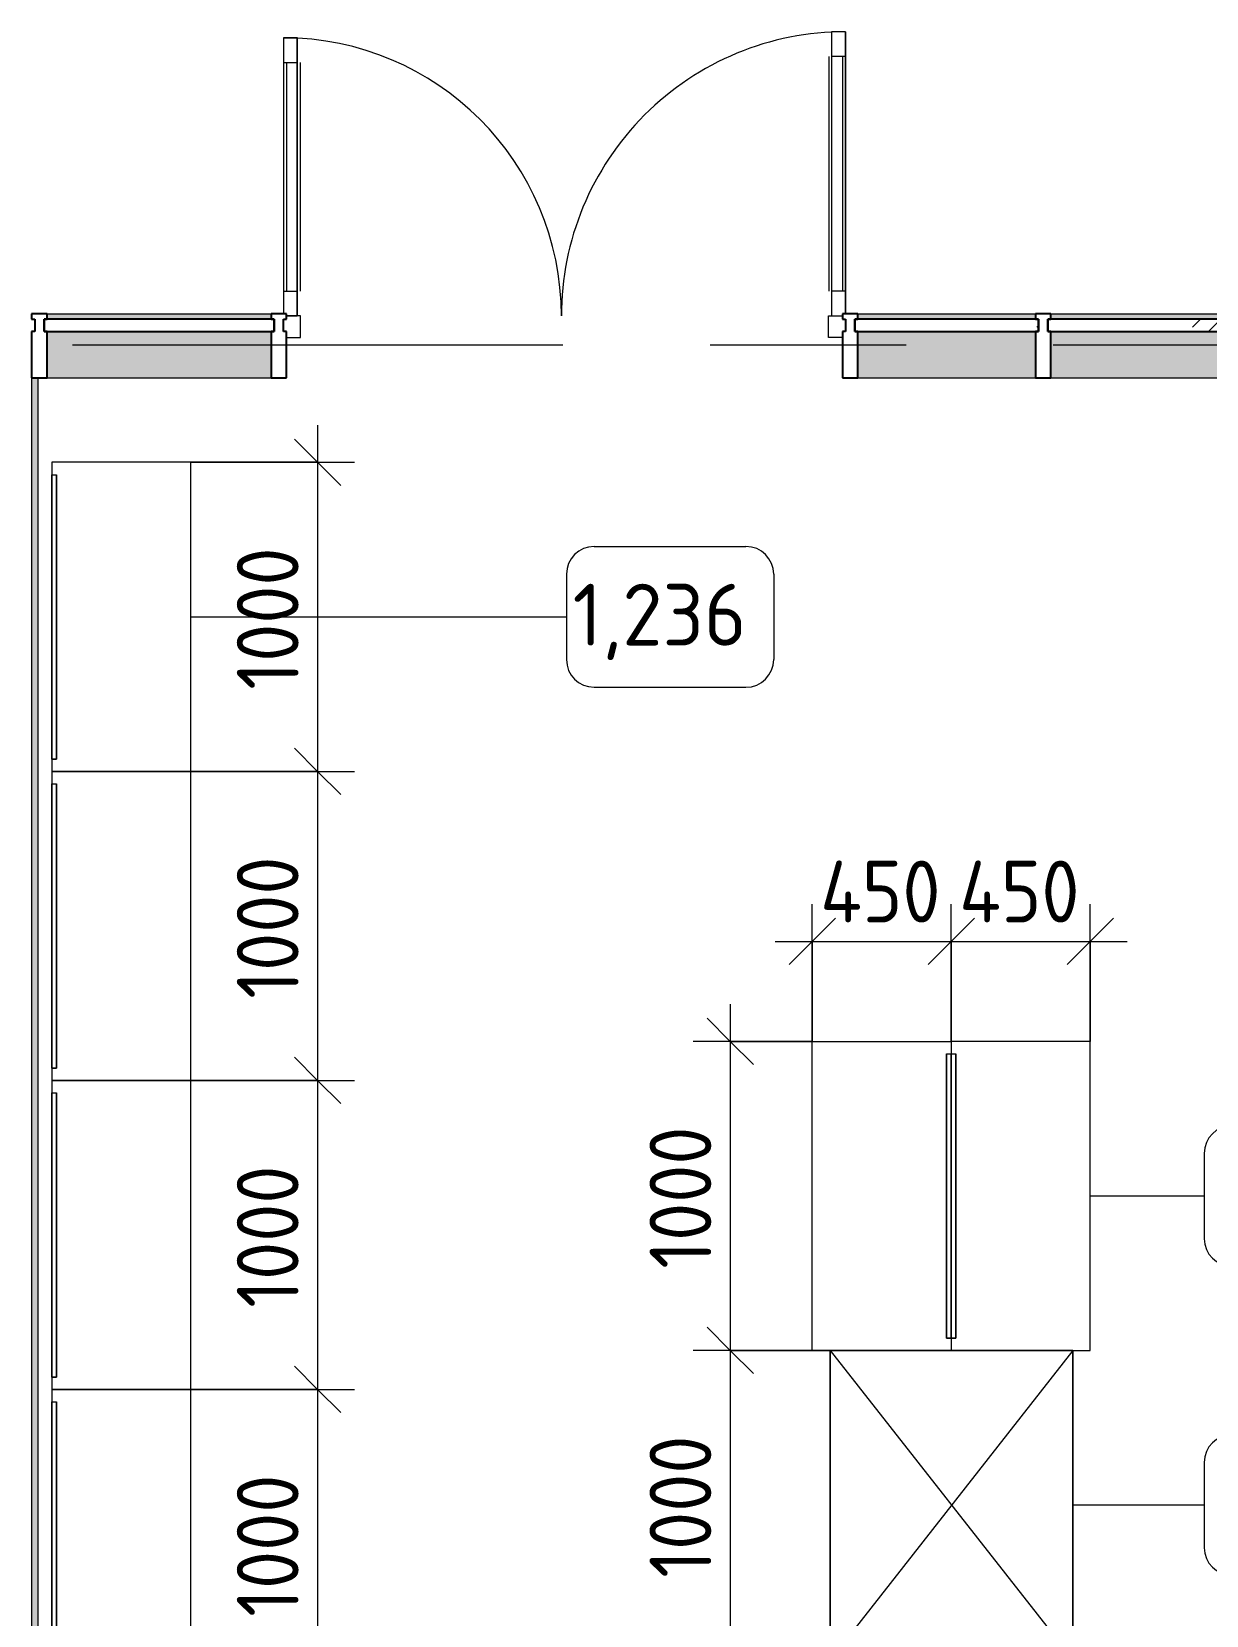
# Model space of a CAD drawing. Header units: millimetres. Extents: x -3724 to 231642, y -8553 to 29017.
# Drawn here: x 3730 to 7533, y 3689 to 8813 of the extents above; entities that cross this region are included whole.
import ezdxf

# ---------------------------------------------------------------- set-up
doc = ezdxf.new("R2010")
doc.units = ezdxf.units.MM
doc.linetypes.add('Осевая', pattern=[3175, 635, -476.25, 1587.5, -476.25])
for name, color, linetype, lineweight in [('A-ANNO-DIMS', 7, 'Continuous', 9), ('A-ANNO-DIMS-100', 7, 'Continuous', 9), ('A-DETL-GENF', 7, 'Continuous', 9), ('A-GLAZ-CURT', 7, 'Continuous', 9), ('A-GLAZ-CURT-1', 7, 'Continuous', 25), ('A-GLAZ-CWMG', 7, 'Continuous', 9), ('A-GLAZ-CWMG-1', 7, 'Continuous', 25), ('I-FURN-IDEN', 7, 'Continuous', 9), ('I-WALL', 7, 'Continuous', 9), ('Оси-2', 7, 'Осевая', 9)]:
    doc.layers.add(name, color=color, linetype=linetype, lineweight=lineweight)
for name, color, linetype, lineweight, true_color in [('A-DOOR-1', 7, 'Continuous', 9, 0xc0c0c0), ('A-WALL-1', 9, 'Continuous', 9, 0x808080), ('A-WALL-FNSH-1', 9, 'Continuous', 9, 0x808080), ('I-FURN-1', 9, 'Continuous', 9, 0x808080)]:
    doc.layers.add(name, color=color, linetype=linetype, lineweight=lineweight, true_color=true_color)
doc.styles.add('GOST Common', font='GOST_Common.ttf', dxfattribs={"height": 200})
doc.styles.add('ISOCPEUR_1', font='isocpeur.ttf', dxfattribs={"width": 0.9, "height": 200})
doc.dimstyles.new('ISO-2_0_0_9К_Средний_округл2', dxfattribs={"dimscale": 304.8, "dimtxt": 199.196235, "dimasz": 0.492126, "dimexe": 0.393701, "dimexo": 0, "dimgap": 0, "dimtad": 1, "dimdec": 0, "dimrnd": 10, "dimzin": 0, "dimdsep": 46, "dimtxsty": 'ISOCPEUR_1', "dimblk1": 'OBLIQUE', "dimblk2": 'OBLIQUE', "dimsah": 1, "dimcen": 0.09, "dimdle": 0.393701, "dimazin": 0, "dimtfac": 1, "dimtdec": 4, "dimtix": 1, "dimtmove": 0, "dimatfit": 3, "dimfxl": 1, "dimtvp": 1, "dimtolj": 1, "dimtzin": 0, "dimarcsym": 2})

# ---------------------------------------------------------------- blocks, each defined once
blk = doc.blocks.new('Системная панель - Стекло - 40мм-31924845-План расстановки мебели и оборудования 1 этажа в осях 1-12')
at = {"layer": 'A-GLAZ-CURT'}
h = blk.add_hatch(dxfattribs=at)
h.set_pattern_fill('FP_100', color=256, style=0, pattern_type=2)
h.set_pattern_definition([(225, (7420, 7783), (282.843, -282.843), [200, -600]), (225, (7620, 7883), (282.843, -282.843), [600, -200]), (225, (7220, 7983), (282.843, -282.843), [200, -600])])
h.paths.add_polyline_path([(-290, 40), (-300, 40), (-300, 0), (300, 0), (300, 40), (-56.2, 40)])
at = {"layer": 'A-GLAZ-CURT-1'}
for p, q in [((300, 40), (-300, 40)), ((-300, 40), (-300, 0)), ((-300, 0), (300, 0)), ((300, 0), (300, 40))]:
    blk.add_line(p, q, dxfattribs=at)
blk = doc.blocks.new('Прямоугольный импост - Импост структурный с накладкой - 190мм-31923628-План расстановки мебели и оборудования 1 этажа в осях 1-12')
at = {"layer": 'A-GLAZ-CWMG'}
for points in [[(7030, 7883), (7610, 7883), (7610, 7900), (7030, 7900)], [(7610, 7693), (7610, 7843), (7030, 7843), (7030, 7693), (7376.2, 7693)]]:
    blk.add_hatch(color=256, dxfattribs=at).paths.add_polyline_path(points)
for p, q in [((7030, 7900), (7610, 7900)), ((7030, 7693), (7610, 7693))]:
    blk.add_line(p, q, dxfattribs=at)
blk = doc.blocks.new('Прямоугольный импост - Импост структурный с накладкой - 190мм-31924846-План расстановки мебели и оборудования 1 этажа в осях 1-12')
at = {"layer": 'A-GLAZ-CWMG-1'}
for p, q in [((-50, 0), (-50, 17)), ((-50, 17), (0, 17)), ((-40, 0), (-50, 0)), ((-40, -40), (-40, 0)), ((0, 0), (-10, 0)), ((-10, 0), (-10, -40)), ((0, 17), (0, 0)), ((-50, -190), (-50, -40)), ((-50, -40), (-40, -40)), ((-10, -40), (0, -40)), ((0, -40), (0, -190)), ((0, -190), (-50, -190))]:
    blk.add_line(p, q, dxfattribs=at)
blk = doc.blocks.new('Прямоугольный импост - Импост структурный с накладкой - 190мм-31924841-План расстановки мебели и оборудования 1 этажа в осях 1-12')
at = {"layer": 'A-GLAZ-CWMG-1'}
for p, q in [((-25, 0), (-25, 17)), ((-25, 17), (25, 17)), ((-15, 0), (-25, 0)), ((-15, -40), (-15, 0)), ((25, 0), (15, 0)), ((15, 0), (15, -40)), ((25, 17), (25, 0)), ((-25, -190), (-25, -40)), ((-25, -40), (-15, -40)), ((15, -40), (25, -40)), ((25, -40), (25, -190)), ((25, -190), (-25, -190))]:
    blk.add_line(p, q, dxfattribs=at)
blk = doc.blocks.new('Системная панель - Стекло - 40мм-31924851-План расстановки мебели и оборудования 1 этажа в осях 1-12')
at = {"layer": 'A-GLAZ-CURT'}
h = blk.add_hatch(dxfattribs=at)
h.set_pattern_fill('FP_101', color=256, style=0, pattern_type=2)
h.set_pattern_definition([(225, (6792.5, 7783), (282.843, -282.843), [200, -600]), (225, (6992.5, 7883), (282.843, -282.843), [600, -200]), (225, (6592.5, 7983), (282.843, -282.843), [200, -600])])
h.paths.add_polyline_path([(-287.5, 40), (-297.5, 40), (-297.5, 0), (297.5, 0), (297.5, 40), (287.5, 40)])
at = {"layer": 'A-GLAZ-CURT-1'}
for p, q in [((297.5, 40), (-297.5, 40)), ((-297.5, 40), (-297.5, 0)), ((-297.5, 0), (297.5, 0)), ((297.5, 0), (297.5, 40))]:
    blk.add_line(p, q, dxfattribs=at)
blk = doc.blocks.new('Дверь_Витражная_остекление_ - ДВН_CОШ в витраже В-6-31924853-План расстановки мебели и оборудования 1 этажа в осях 1-12')
at = {"layer": 'A-DETL-GENF'}
for p, q in [((-900, 60), (-855, 60)), ((-855, 60), (-855, -10)), ((900, 60), (855, 60)), ((855, 60), (855, -10)), ((-910, -930), (-910, -17)), ((-910, -17), (-910, -930)), ((-865, -10), (-900, -10)), ((-865, -10), (-900, -10)), ((-855, -10), (-900, -10)), ((-865, -930), (-865, -10)), ((-865, -930), (-865, -10)), ((855, -10), (900, -10)), ((865, -10), (900, -10)), ((865, -910), (865, -10)), ((865, -10), (865, -910)), ((900, -10), (865, -10)), ((910, -910), (910, -17)), ((910, -910), (910, -17)), ((-910, -90), (-865, -90)), ((-900, -850), (-900, -90)), ((-856, -850), (-856, -90)), ((856, -830), (856, -90)), ((910, -90), (865, -90)), ((900, -830), (900, -90)), ((-910, -850), (-865, -850)), ((910, -830), (865, -830)), ((910, -910), (865, -910)), ((865, -910), (910, -910)), ((-910, -930), (-865, -930)), ((-910, -930), (-865, -930))]:
    blk.add_line(p, q, dxfattribs=at)
at = {"layer": 'A-DOOR-1'}
for p, q in [((-910, -930), (-910, -17)), ((910, -910), (910, -17))]:
    blk.add_line(p, q, dxfattribs=at)
for centre, radius, start, end in [((-910, -10), 920, 270, 0), ((910, -10), 900, 180, 270)]:
    blk.add_arc(centre, radius, start, end, dxfattribs=at)
blk = doc.blocks.new('Системная панель - Стекло - 40мм-31924990-План расстановки мебели и оборудования 1 этажа в осях 1-12')
at = {"layer": 'A-GLAZ-CURT-1'}
for p, q in [((372.5, 40), (-372.5, 40)), ((-372.5, 40), (-372.5, 0)), ((-372.5, 0), (372.5, 0)), ((372.5, 0), (372.5, 40))]:
    blk.add_line(p, q, dxfattribs=at)
blk = doc.blocks.new('Прямоугольный импост - Импост структурный с накладкой - 190мм-23800918-План расстановки мебели и оборудования 1 этажа в осях 1-12')
at = {"layer": 'A-GLAZ-CWMG'}
for points in [[(4505, 7883), (4505, 7900), (3780, 7900), (3780, 7883), (4245.4, 7883)], [(4505, 7693), (4505, 7843), (3780, 7843), (3780, 7693), (4245.4, 7693)]]:
    blk.add_hatch(color=256, dxfattribs=at).paths.add_polyline_path(points)
for p, q in [((3780, 7900), (4505, 7900)), ((3780, 7693), (4505, 7693))]:
    blk.add_line(p, q, dxfattribs=at)
blk = doc.blocks.new('Прямоугольный импост - Импост структурный с накладкой - 190мм-31923825-План расстановки мебели и оборудования 1 этажа в осях 1-12')
at = {"layer": 'A-GLAZ-CWMG'}
for points in [[(6980, 7883), (6980, 7900), (6405, 7900), (6405, 7883)], [(6980, 7693), (6980, 7843), (6405, 7843), (6405, 7693)]]:
    blk.add_hatch(color=256, dxfattribs=at).paths.add_polyline_path(points)
for p, q in [((6405, 7900), (6980, 7900)), ((6405, 7693), (6980, 7693))]:
    blk.add_line(p, q, dxfattribs=at)
blk = doc.blocks.new('Шкаф параметрический - 1_319-25527390-План расстановки мебели и оборудования 1 этажа в осях 1-12')
at = {"layer": 'I-FURN-1'}
for p, q in [((0, 0), (1000, -785)), ((0, -785), (1000, 0)), ((1000, 0), (0, 0)), ((0, 0), (0, -785)), ((0, -785), (0, 0)), ((0, 0), (1000, 0)), ((1000, -785), (1000, 0)), ((1000, 0), (1000, -785)), ((0, -785), (1000, -785)), ((1000, -785), (0, -785))]:
    blk.add_line(p, q, dxfattribs=at)
blk = doc.blocks.new('стеллаж для обуви 1000х450х2000 - 1850 x 1850 x 390mm-V99-План расстановки мебели и оборудования 1 этажа в осях 1-12')
at = {"layer": 'I-FURN-1'}
for p, q in [((1172.1, 184.9), (172.1, 184.9)), ((172.1, 184.9), (172.1, -265.1)), ((1172.1, 184.9), (172.1, 184.9)), ((172.1, 184.9), (172.1, -265.1)), ((212.1, 184.9), (1132.1, 184.9)), ((1132.1, 184.9), (212.1, 184.9)), ((212.1, 169.9), (212.1, 184.9)), ((212.1, 184.9), (212.1, 169.9)), ((212.1, 169.9), (1132.1, 169.9)), ((1132.1, 169.9), (212.1, 169.9)), ((1132.1, 184.9), (1132.1, 169.9)), ((1132.1, 184.9), (1132.1, 169.9)), ((1172.1, -265.1), (1172.1, 184.9)), ((1172.1, -265.1), (1172.1, 184.9)), ((172.1, -265.1), (1172.1, -265.1)), ((172.1, -265.1), (1172.1, -265.1))]:
    blk.add_line(p, q, dxfattribs=at)
blk = doc.blocks.new('стеллаж для обуви 1000х450х2000 - 1850 x 1850 x 390mm-25471800-План расстановки мебели и оборудования 1 этажа в осях 1-12')
at = {"layer": 'I-FURN-1'}
for p, q in [((172.1, 265.1), (1172.1, 265.1)), ((172.1, -184.9), (172.1, 265.1)), ((172.1, 265.1), (1172.1, 265.1)), ((172.1, -184.9), (172.1, 265.1)), ((1172.1, 265.1), (1172.1, -184.9)), ((1172.1, 265.1), (1172.1, -184.9)), ((1172.1, -184.9), (172.1, -184.9)), ((1172.1, -184.9), (172.1, -184.9)), ((212.1, -169.9), (1132.1, -169.9)), ((1132.1, -169.9), (212.1, -169.9)), ((212.1, -184.9), (212.1, -169.9)), ((212.1, -169.9), (212.1, -184.9)), ((212.1, -184.9), (1132.1, -184.9)), ((1132.1, -184.9), (212.1, -184.9)), ((1132.1, -169.9), (1132.1, -184.9)), ((1132.1, -169.9), (1132.1, -184.9))]:
    blk.add_line(p, q, dxfattribs=at)
blk = doc.blocks.new('Прямоугольный импост - Импост структурный с накладкой - 190мм-31924844-План расстановки мебели и оборудования 1 этажа в осях 1-12')
at = {"layer": 'A-GLAZ-CWMG-1'}
for p, q in [((-25, 0), (-25, 17)), ((-25, 17), (25, 17)), ((-15, 0), (-25, 0)), ((-15, -40), (-15, 0)), ((25, 0), (15, 0)), ((15, 0), (15, -40)), ((25, 17), (25, 0)), ((-25, -190), (-25, -40)), ((-25, -40), (-15, -40)), ((15, -40), (25, -40)), ((25, -40), (25, -190)), ((25, -190), (-25, -190))]:
    blk.add_line(p, q, dxfattribs=at)
blk = doc.blocks.new('DIMBLOCK27-План расстановки мебели и оборудования 1 этажа в осях 1-12')
at = {"layer": 'A-ANNO-DIMS-100'}
for p, q in [((4655.5, 7539.5), (4655.5, 6419.5)), ((4245.4, 7419.5), (4775.5, 7419.5)), ((4655.5, 7419.5), (4245.4, 7419.5)), ((4245.4, 6419.5), (4775.5, 6419.5)), ((4655.5, 6419.5), (4245.4, 6419.5))]:
    blk.add_line(p, q, dxfattribs=at)
at = {"layer": 'A-ANNO-DIMS-100', "lineweight": 20}
for p, q in [((4655.5, 7419.5), (4580.5, 7494.5)), ((4655.5, 7419.5), (4730.5, 7344.5)), ((4655.5, 6419.5), (4580.5, 6494.5)), ((4655.5, 6419.5), (4730.5, 6344.5))]:
    blk.add_line(p, q, dxfattribs=at)
at = {"layer": 'A-ANNO-DIMS-100', "color": 0, "insert": (4394.2, 6683.9), "char_height": 200, "width": 565.411, "attachment_point": 1, "rotation": 90, "line_spacing_factor": 1.149209, "style": 'ISOCPEUR_1'}
blk.add_mtext('1000', dxfattribs=at)
blk = doc.blocks.new('_Oblique')
at = {"color": 0, "linetype": 'ByBlock', "lineweight": -2}
blk.add_line((-0.5, -0.5), (0.5, 0.5), dxfattribs=at)
blk = doc.blocks.new('DIMBLOCK28-План расстановки мебели и оборудования 1 этажа в осях 1-12')
at = {"layer": 'A-ANNO-DIMS-100', "lineweight": 20}
for p, q in [((4655.5, 6419.5), (4580.5, 6494.5)), ((4655.5, 6419.5), (4730.5, 6344.5)), ((4655.5, 5419.5), (4580.5, 5494.5)), ((4655.5, 5419.5), (4730.5, 5344.5))]:
    blk.add_line(p, q, dxfattribs=at)
at = {"layer": 'A-ANNO-DIMS-100'}
for p, q in [((4245.4, 6419.5), (4775.5, 6419.5)), ((4655.5, 6419.5), (4245.4, 6419.5)), ((4655.5, 6419.5), (4655.5, 5419.5)), ((4245.4, 5419.5), (4775.5, 5419.5)), ((4655.5, 5419.5), (4245.4, 5419.5))]:
    blk.add_line(p, q, dxfattribs=at)
at = {"layer": 'A-ANNO-DIMS-100', "color": 0, "insert": (4394.2, 5683.9), "char_height": 200, "width": 565.411, "attachment_point": 1, "rotation": 90, "line_spacing_factor": 1.149209, "style": 'ISOCPEUR_1'}
blk.add_mtext('1000', dxfattribs=at)
blk = doc.blocks.new('DIMBLOCK29-План расстановки мебели и оборудования 1 этажа в осях 1-12')
at = {"layer": 'A-ANNO-DIMS-100', "lineweight": 20}
for p, q in [((4655.5, 5419.5), (4580.5, 5494.5)), ((4655.5, 5419.5), (4730.5, 5344.5)), ((4655.5, 4419.5), (4580.5, 4494.5)), ((4655.5, 4419.5), (4730.5, 4344.5))]:
    blk.add_line(p, q, dxfattribs=at)
at = {"layer": 'A-ANNO-DIMS-100'}
for p, q in [((4245.4, 5419.5), (4775.5, 5419.5)), ((4655.5, 5419.5), (4245.4, 5419.5)), ((4655.5, 5419.5), (4655.5, 4419.5)), ((4245.4, 4419.5), (4775.5, 4419.5)), ((4655.5, 4419.5), (4245.4, 4419.5))]:
    blk.add_line(p, q, dxfattribs=at)
at = {"layer": 'A-ANNO-DIMS-100', "color": 0, "insert": (4394.2, 4683.9), "char_height": 200, "width": 565.411, "attachment_point": 1, "rotation": 90, "line_spacing_factor": 1.149209, "style": 'ISOCPEUR_1'}
blk.add_mtext('1000', dxfattribs=at)
blk = doc.blocks.new('DIMBLOCK30-План расстановки мебели и оборудования 1 этажа в осях 1-12')
at = {"layer": 'A-ANNO-DIMS-100', "lineweight": 20}
for p, q in [((4655.5, 4419.5), (4580.5, 4494.5)), ((4655.5, 4419.5), (4730.5, 4344.5)), ((4655.5, 3419.5), (4580.5, 3494.5)), ((4655.5, 3419.5), (4730.5, 3344.5))]:
    blk.add_line(p, q, dxfattribs=at)
at = {"layer": 'A-ANNO-DIMS-100'}
for p, q in [((4245.4, 4419.5), (4775.5, 4419.5)), ((4655.5, 4419.5), (4245.4, 4419.5)), ((4655.5, 4419.5), (4655.5, 3419.5)), ((4245.4, 3419.5), (4775.5, 3419.5)), ((4655.5, 3419.5), (4245.4, 3419.5))]:
    blk.add_line(p, q, dxfattribs=at)
at = {"layer": 'A-ANNO-DIMS-100', "color": 0, "insert": (4394.2, 3683.9), "char_height": 200, "width": 565.411, "attachment_point": 1, "rotation": 90, "line_spacing_factor": 1.149209, "style": 'ISOCPEUR_1'}
blk.add_mtext('1000', dxfattribs=at)
blk = doc.blocks.new('DIMBLOCK34-План расстановки мебели и оборудования 1 этажа в осях 1-12')
at = {"layer": 'A-ANNO-DIMS-100'}
for p, q in [((5991.8, 5665.7), (5991.8, 4545.7)), ((6257.1, 5545.7), (5871.8, 5545.7)), ((5991.8, 5545.7), (6257.1, 5545.7)), ((6315.8, 4545.7), (5871.8, 4545.7)), ((5991.8, 4545.7), (6315.8, 4545.7))]:
    blk.add_line(p, q, dxfattribs=at)
at = {"layer": 'A-ANNO-DIMS-100', "lineweight": 20}
for p, q in [((5991.8, 5545.7), (5916.8, 5620.7)), ((5991.8, 5545.7), (6066.8, 5470.7)), ((5991.8, 4545.7), (5916.8, 4620.7)), ((5991.8, 4545.7), (6066.8, 4470.7))]:
    blk.add_line(p, q, dxfattribs=at)
at = {"layer": 'A-ANNO-DIMS-100', "color": 0, "insert": (5730.5, 4810.2), "char_height": 200, "width": 565.411, "attachment_point": 1, "rotation": 90, "line_spacing_factor": 1.149209, "style": 'ISOCPEUR_1'}
blk.add_mtext('1000', dxfattribs=at)
blk = doc.blocks.new('DIMBLOCK35-План расстановки мебели и оборудования 1 этажа в осях 1-12')
at = {"layer": 'A-ANNO-DIMS-100', "lineweight": 20}
for p, q in [((5991.8, 4545.7), (5916.8, 4620.7)), ((5991.8, 4545.7), (6066.8, 4470.7)), ((5991.8, 3545.7), (5916.8, 3620.7)), ((5991.8, 3545.7), (6066.8, 3470.7))]:
    blk.add_line(p, q, dxfattribs=at)
at = {"layer": 'A-ANNO-DIMS-100'}
for p, q in [((6315.8, 4545.7), (5871.8, 4545.7)), ((5991.8, 4545.7), (5991.8, 3545.7)), ((5991.8, 4545.7), (6315.8, 4545.7)), ((6315.8, 3545.7), (5871.8, 3545.7)), ((5991.8, 3545.7), (6315.8, 3545.7))]:
    blk.add_line(p, q, dxfattribs=at)
at = {"layer": 'A-ANNO-DIMS-100', "color": 0, "insert": (5730.5, 3810.2), "char_height": 200, "width": 565.411, "attachment_point": 1, "rotation": 90, "line_spacing_factor": 1.149209, "style": 'ISOCPEUR_1'}
blk.add_mtext('1000', dxfattribs=at)
blk = doc.blocks.new('DIMBLOCK57-План расстановки мебели и оборудования 1 этажа в осях 1-12')
at = {"layer": 'A-ANNO-DIMS-100'}
for p, q in [((6257.1, 5545.7), (6257.1, 5989.4)), ((6707.1, 5545.7), (6707.1, 5989.4)), ((6137.1, 5869.4), (6707.1, 5869.4)), ((6257.1, 5869.4), (6257.1, 5545.7)), ((6707.1, 5869.4), (6707.1, 5545.7))]:
    blk.add_line(p, q, dxfattribs=at)
at = {"layer": 'A-ANNO-DIMS-100', "lineweight": 20}
for p, q in [((6257.1, 5869.4), (6332.1, 5944.4)), ((6707.1, 5869.4), (6782.1, 5944.4)), ((6257.1, 5869.4), (6182.1, 5794.4)), ((6707.1, 5869.4), (6632.1, 5794.4))]:
    blk.add_line(p, q, dxfattribs=at)
at = {"layer": 'A-ANNO-DIMS-100', "color": 0, "insert": (6282.9, 6130.7), "char_height": 200, "width": 478.071, "attachment_point": 1, "line_spacing_factor": 1.149209, "style": 'ISOCPEUR_1'}
blk.add_mtext('450', dxfattribs=at)
blk = doc.blocks.new('DIMBLOCK58-План расстановки мебели и оборудования 1 этажа в осях 1-12')
at = {"layer": 'A-ANNO-DIMS-100'}
for p, q in [((6707.1, 5545.7), (6707.1, 5989.4)), ((7157.1, 5545.7), (7157.1, 5989.4)), ((6707.1, 5869.4), (7277.1, 5869.4)), ((6707.1, 5869.4), (6707.1, 5545.7)), ((7157.1, 5869.4), (7157.1, 5545.7))]:
    blk.add_line(p, q, dxfattribs=at)
at = {"layer": 'A-ANNO-DIMS-100', "lineweight": 20}
for p, q in [((6707.1, 5869.4), (6782.1, 5944.4)), ((7157.1, 5869.4), (7232.1, 5944.4)), ((6707.1, 5869.4), (6632.1, 5794.4)), ((7157.1, 5869.4), (7082.1, 5794.4))]:
    blk.add_line(p, q, dxfattribs=at)
at = {"layer": 'A-ANNO-DIMS-100', "color": 0, "insert": (6732.9, 6130.7), "char_height": 200, "width": 478.071, "attachment_point": 1, "line_spacing_factor": 1.149209, "style": 'ISOCPEUR_1'}
blk.add_mtext('450', dxfattribs=at)
blk = doc.blocks.new('Марка_Мебель - В прямоуг_Balcon_Марка-25523697-План расстановки мебели и оборудования 1 этажа в осях 1-12')
at = {"layer": 'I-FURN-IDEN'}
for p, q in [((-2.455, 2.278), (2.455, 2.278)), ((-3.355, 1.378), (-3.355, -1.384)), ((3.355, 1.378), (3.355, -1.378)), ((-2.461, -2.278), (2.455, -2.278))]:
    blk.add_line(p, q, dxfattribs=at)
for centre, radius, start, end in [((-2.455, 1.378), 0.9, 90, 180), ((2.455, 1.378), 0.9, 0, 90), ((-2.461, -1.384), 0.893, 180, 270), ((2.455, -1.378), 0.9, 270, 0)]:
    blk.add_arc(centre, radius, start, end, dxfattribs=at)

msp = doc.modelspace()

# ---------------------------------------------------------------- hatches: boundary and pattern name
at = {"layer": 'I-WALL'}
h = msp.add_hatch(dxfattribs=at)
h.set_pattern_fill('FP_103', color=256, style=0, pattern_type=2)
h.set_pattern_definition([(0, (0, 0), (121.92, 30.48), [10.058, -81.382, 10.058, -81.382, -487.68]), (0, (0, 0), (121.92, 30.48), [-182.88, 10.058, -172.822, 10.058, -81.382, -213.36]), (0, (0, 0), (121.92, 30.48), [-457.2, 10.058, -50.902, 10.058, -142.342]), (120, (45.72, 15.24), (-87.35645, 90.34582), [10.058, -81.382, 10.058, -81.382, -487.68]), (120, (45.72, 15.24), (-87.35645, 90.34582), [-182.88, 10.058, -172.822, 10.058, -81.382, -213.36]), (120, (45.72, 15.24), (-87.35645, 90.34582), [-457.2, 10.058, -50.902, 10.058, -142.342]), (240, (60.96, 76.2), (-34.56355, -120.82582), [10.058, -81.382, 10.058, -81.382, -487.68]), (240, (60.96, 76.2), (-34.56355, -120.82582), [-182.88, 10.058, -172.822, 10.058, -81.382, -213.36]), (240, (60.96, 76.2), (-34.56355, -120.82582), [-457.2, 10.058, -50.902, 10.058, -142.342])])
h.paths.add_polyline_path([(3750, 150), (3750, 7693), (3730, 7693), (3730, 150)])

# ---------------------------------------------------------------- linework, layer by layer
at = {"layer": 'A-WALL-1'}
for p, q in [((3750, 7693), (3730, 7693)), ((3730, 7693), (3730, 150)), ((3750, 7690), (3750, 7693))]:
    msp.add_line(p, q, dxfattribs=at)
at = {"layer": 'A-WALL-FNSH-1'}
for p, q in [((3750, 7690), (3750, 141)), ((3751, 7690), (3750, 7690)), ((3751, 141), (3751, 7690))]:
    msp.add_line(p, q, dxfattribs=at)
at = {"layer": 'I-FURN-IDEN'}
for p, q in [((4245.4, 6919.5), (5461.5, 6919.5)), ((7157.1, 5045.7), (7526.4, 5045.7)), ((7100.8, 4045.7), (7526.4, 4045.7))]:
    msp.add_line(p, q, dxfattribs=at)
at = {"layer": 'Оси-2'}
msp.add_line((-423.7, 7800), (35770, 7800), dxfattribs=at)

# ---------------------------------------------------------------- block references
at = {"layer": 'A-DOOR-1', "rotation": 180}
msp.add_blockref('Дверь_Витражная_остекление_ - ДВН_CОШ в витраже В-6-31924853-План расстановки мебели и оборудования 1 этажа в осях 1-12', (5455, 7883), dxfattribs=at)
at = {"layer": 'A-GLAZ-CURT', "rotation": 180}
for name, p in [('Системная панель - Стекло - 40мм-31924990-План расстановки мебели и оборудования 1 этажа в осях 1-12', (4142.5, 7883)), ('Системная панель - Стекло - 40мм-31924851-План расстановки мебели и оборудования 1 этажа в осях 1-12', (6692.5, 7883)), ('Системная панель - Стекло - 40мм-31924845-План расстановки мебели и оборудования 1 этажа в осях 1-12', (7320, 7883))]:
    msp.add_blockref(name, p, dxfattribs=at)
at = {"layer": 'A-GLAZ-CWMG', "extrusion": (0, 0, -1)}
for name, p in [('Прямоугольный импост - Импост структурный с накладкой - 190мм-31924846-План расстановки мебели и оборудования 1 этажа в осях 1-12', (-3730, 7883)), ('Прямоугольный импост - Импост структурный с накладкой - 190мм-31924841-План расстановки мебели и оборудования 1 этажа в осях 1-12', (-4530, 7883)), ('Прямоугольный импост - Импост структурный с накладкой - 190мм-31924841-План расстановки мебели и оборудования 1 этажа в осях 1-12', (-6380, 7883)), ('Прямоугольный импост - Импост структурный с накладкой - 190мм-31924844-План расстановки мебели и оборудования 1 этажа в осях 1-12', (-7005, 7883))]:
    msp.add_blockref(name, p, dxfattribs=at)
at = {"layer": 'A-GLAZ-CWMG'}
for name in ['Прямоугольный импост - Импост структурный с накладкой - 190мм-23800918-План расстановки мебели и оборудования 1 этажа в осях 1-12', 'Прямоугольный импост - Импост структурный с накладкой - 190мм-31923825-План расстановки мебели и оборудования 1 этажа в осях 1-12', 'Прямоугольный импост - Импост структурный с накладкой - 190мм-31923628-План расстановки мебели и оборудования 1 этажа в осях 1-12']:
    msp.add_blockref(name, (0, 0), dxfattribs=at)
at = {"layer": 'I-FURN-1'}
for name, p, rotation in [('стеллаж для обуви 1000х450х2000 - 1850 x 1850 x 390mm-V99-План расстановки мебели и оборудования 1 этажа в осях 1-12', (3980.3, 6247.4), 90.00000000000038), ('стеллаж для обуви 1000х450х2000 - 1850 x 1850 x 390mm-V99-План расстановки мебели и оборудования 1 этажа в осях 1-12', (3980.3, 5247.4), 90.00000000000038), ('стеллаж для обуви 1000х450х2000 - 1850 x 1850 x 390mm-25471800-План расстановки мебели и оборудования 1 этажа в осях 1-12', (6522.2, 4373.7), 89.99999999999962), ('стеллаж для обуви 1000х450х2000 - 1850 x 1850 x 390mm-V99-План расстановки мебели и оборудования 1 этажа в осях 1-12', (6892, 4373.7), 90.00000000000038), ('стеллаж для обуви 1000х450х2000 - 1850 x 1850 x 390mm-V99-План расстановки мебели и оборудования 1 этажа в осях 1-12', (3980.3, 4247.4), 90.00000000000038), ('Шкаф параметрический - 1_319-25527390-План расстановки мебели и оборудования 1 этажа в осях 1-12', (7100.8, 4545.7), 269.9999999999999), ('стеллаж для обуви 1000х450х2000 - 1850 x 1850 x 390mm-V99-План расстановки мебели и оборудования 1 этажа в осях 1-12', (3980.3, 3247.4), 90.00000000000038)]:
    msp.add_blockref(name, p, dxfattribs=dict(at, rotation=rotation))
at = {"layer": 'I-FURN-IDEN', "xscale": 99.99999999999993, "yscale": 99.99999999999993, "zscale": 99.99999999999993}
for p in [(5797, 6919.5), (7861.9, 5045.7), (7861.9, 4045.7)]:
    msp.add_blockref('Марка_Мебель - В прямоуг_Balcon_Марка-25523697-План расстановки мебели и оборудования 1 этажа в осях 1-12', p, dxfattribs=at)

# ---------------------------------------------------------------- texts
at = {"layer": 'I-FURN-IDEN', "insert": (5481.5, 7026.5), "char_height": 200, "width": 729.536, "attachment_point": 1, "style": 'GOST Common'}
msp.add_mtext('1,236', dxfattribs=at)

# ---------------------------------------------------------------- dimensions: what is measured, and where the dimension line sits
at = {"layer": 'A-ANNO-DIMS'}
for base, p1, p2, override, picture, middle in [((4655.5, 6419.5), (4245.4, 7419.5), (4245.4, 6419.5), {"dimpost": '<>', "dimfxl": 1000}, 'DIMBLOCK27-План расстановки мебели и оборудования 1 этажа в осях 1-12', (4555.5, 6919.5)), ((4655.5, 5419.5), (4245.4, 6419.5), (4245.4, 5419.5), {"dimpost": '<>', "dimfxl": 1000}, 'DIMBLOCK28-План расстановки мебели и оборудования 1 этажа в осях 1-12', (4555.5, 5919.5)), ((5991.8, 4545.7), (6257.1, 5545.7), (6315.8, 4545.7), {"dimpost": '<>', "dimfxl": 1001.724295}, 'DIMBLOCK34-План расстановки мебели и оборудования 1 этажа в осях 1-12', (5891.8, 5045.7)), ((4655.5, 4419.5), (4245.4, 5419.5), (4245.4, 4419.5), {"dimpost": '<>', "dimfxl": 1000}, 'DIMBLOCK29-План расстановки мебели и оборудования 1 этажа в осях 1-12', (4555.5, 4919.5)), ((5991.8, 3545.7), (6315.8, 4545.7), (6315.8, 3545.7), {"dimpost": '<>', "dimfxl": 1000}, 'DIMBLOCK35-План расстановки мебели и оборудования 1 этажа в осях 1-12', (5891.8, 4045.7)), ((4655.5, 3419.5), (4245.4, 4419.5), (4245.4, 3419.5), {"dimpost": '<>', "dimfxl": 1000}, 'DIMBLOCK30-План расстановки мебели и оборудования 1 этажа в осях 1-12', (4555.5, 3919.5))]:
    dim = msp.add_linear_dim(base=base, p1=p1, p2=p2, angle=90, dimstyle='ISO-2_0_0_9К_Средний_округл2', override=override, dxfattribs=at)
    dim.commit()
    dim.dimension.update_dxf_attribs({"geometry": picture, "text_midpoint": middle})
for base, p1, p2, picture, middle in [((6707.1, 5869.4), (6257.1, 5545.7), (6707.1, 5545.7), 'DIMBLOCK57-План расстановки мебели и оборудования 1 этажа в осях 1-12', (6482.1, 5969.4)), ((7157.1, 5869.4), (6707.1, 5545.7), (7157.1, 5545.7), 'DIMBLOCK58-План расстановки мебели и оборудования 1 этажа в осях 1-12', (6932.1, 5969.4))]:
    dim = msp.add_linear_dim(base=base, p1=p1, p2=p2, dimstyle='ISO-2_0_0_9К_Средний_округл2', override={"dimpost": '<>', "dimfxl": 450}, dxfattribs=at)
    dim.commit()
    dim.dimension.update_dxf_attribs({"geometry": picture, "text_midpoint": middle})

doc.saveas('drawing.dxf')
